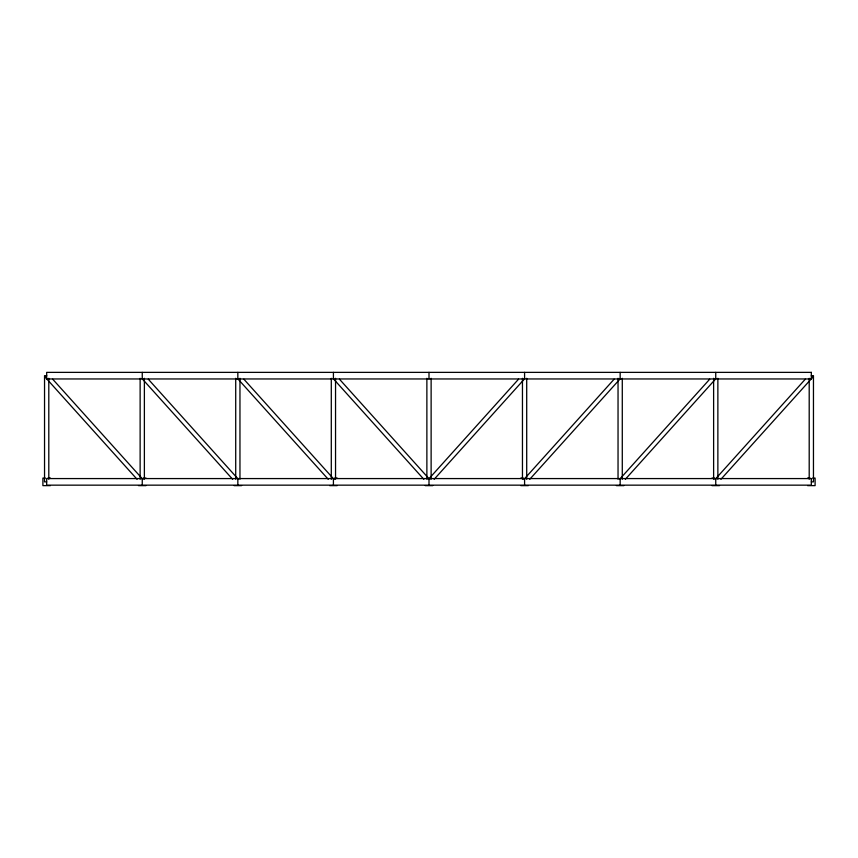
<?xml version="1.0" encoding="UTF-8"?>
<svg xmlns="http://www.w3.org/2000/svg" width="858" height="858" viewBox="0 0 858 858"><rect width="100%" height="100%" fill="white"/><g stroke="black" fill="none" stroke-linecap="round" stroke-linejoin="round"><path stroke-width="1.29" d="M428.314 479.45L518.532 379.204M434.148 479.311L524.377 379.064M523.895 479.45L614.124 379.204M529.729 479.311L619.959 379.064M619.476 479.45L709.705 379.204M625.321 479.311L715.54 379.064M715.057 479.45L805.287 379.204M720.902 479.311L812.912 377.08L811.325 375.665L813.459 375.665L813.459 481.864L811.325 481.864M45.41 478.088L42.9 478.088L42.9 485.628L50.44 485.628M47.93 478.088L50.44 478.088M143.511 478.088L146.021 478.088M334.674 478.088L337.183 478.088M520.817 478.088L523.326 478.088M711.979 478.088L714.489 478.088M807.56 478.088L810.07 478.088M812.59 478.088L815.1 478.088L815.1 485.628L807.56 485.628M46.675 481.864L44.541 481.864L44.541 375.665L46.675 375.665L45.088 377.08L137.098 479.311M138.481 485.628L146.021 485.628M234.062 485.628L241.602 485.628M329.644 485.628L337.183 485.628M425.225 485.628L432.775 485.628M520.817 485.628L528.356 485.628M616.398 485.628L623.938 485.628M711.979 485.628L719.519 485.628M339.468 379.204L429.686 479.45M333.623 379.064L423.852 479.311M243.876 379.204L334.105 479.45M238.041 379.064L328.271 479.311M148.295 379.204L238.524 479.45M142.46 379.064L232.679 479.311M52.713 379.204L142.943 479.45M809.201 378.314L809.201 479.204M717.867 378.314L717.867 479.204M715.744 372.372L715.744 378.957M715.744 478.571L715.744 485.156M713.62 378.314L713.62 479.204M622.286 378.314L622.286 479.204M620.162 372.372L620.162 378.957M620.162 478.571L620.162 485.156M618.039 378.314L618.039 479.204M526.705 378.314L526.705 479.204M524.581 372.372L524.581 378.957M524.581 478.571L524.581 485.156M522.458 378.314L522.458 479.204M431.124 378.314L431.124 479.204M429 372.372L429 378.957M429 478.571L429 485.156M426.876 378.314L426.876 479.204M335.542 378.314L335.542 479.204M333.419 372.372L333.419 378.957M333.419 478.571L333.419 485.156M331.295 378.314L331.295 479.204M239.961 378.314L239.961 479.204M237.838 372.372L237.838 378.957M237.838 478.571L237.838 485.156M235.714 378.314L235.714 479.204M144.38 378.314L144.38 479.204M142.256 372.372L142.256 378.957M142.256 478.571L142.256 485.156M140.133 378.314L140.133 479.204M48.799 378.314L48.799 479.204M811.325 372.372L46.675 372.372L46.675 378.957L811.325 378.957L811.325 372.372M811.325 478.571L46.675 478.571L46.675 485.156L811.325 485.156L811.325 478.571"/></g></svg>
